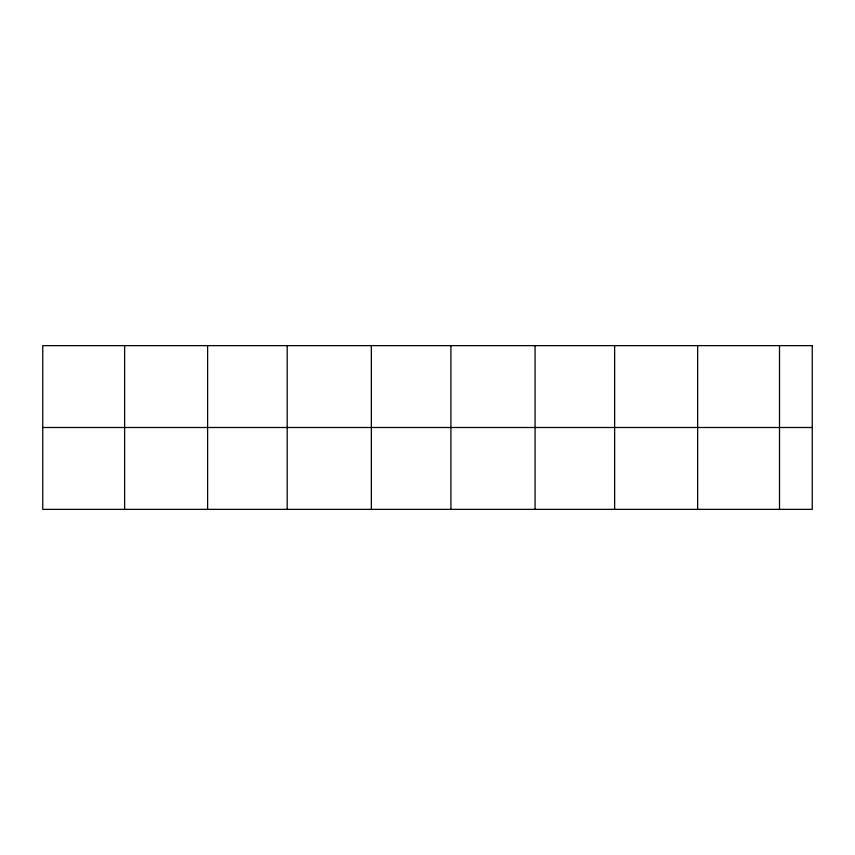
<?xml version="1.0" encoding="UTF-8"?>
<svg xmlns="http://www.w3.org/2000/svg" width="855" height="855" viewBox="0 0 855 855"><rect width="100%" height="100%" fill="white"/><g stroke="black" fill="none" stroke-linecap="round" stroke-linejoin="round"><path stroke-width="1.28" d="M42.75 427.5L812.25 427.5M779.504 345.634L779.504 509.366M697.648 345.634L697.648 509.366M614.638 345.634L614.638 509.366M535.07 345.634L535.07 509.366M450.916 345.634L450.916 509.366M371.348 345.634L371.348 509.366M287.184 345.634L287.184 509.366M207.615 345.634L207.615 509.366M124.616 345.634L124.616 509.366M812.25 345.634L42.75 345.634L42.75 509.366L812.25 509.366L812.25 345.634"/></g></svg>
